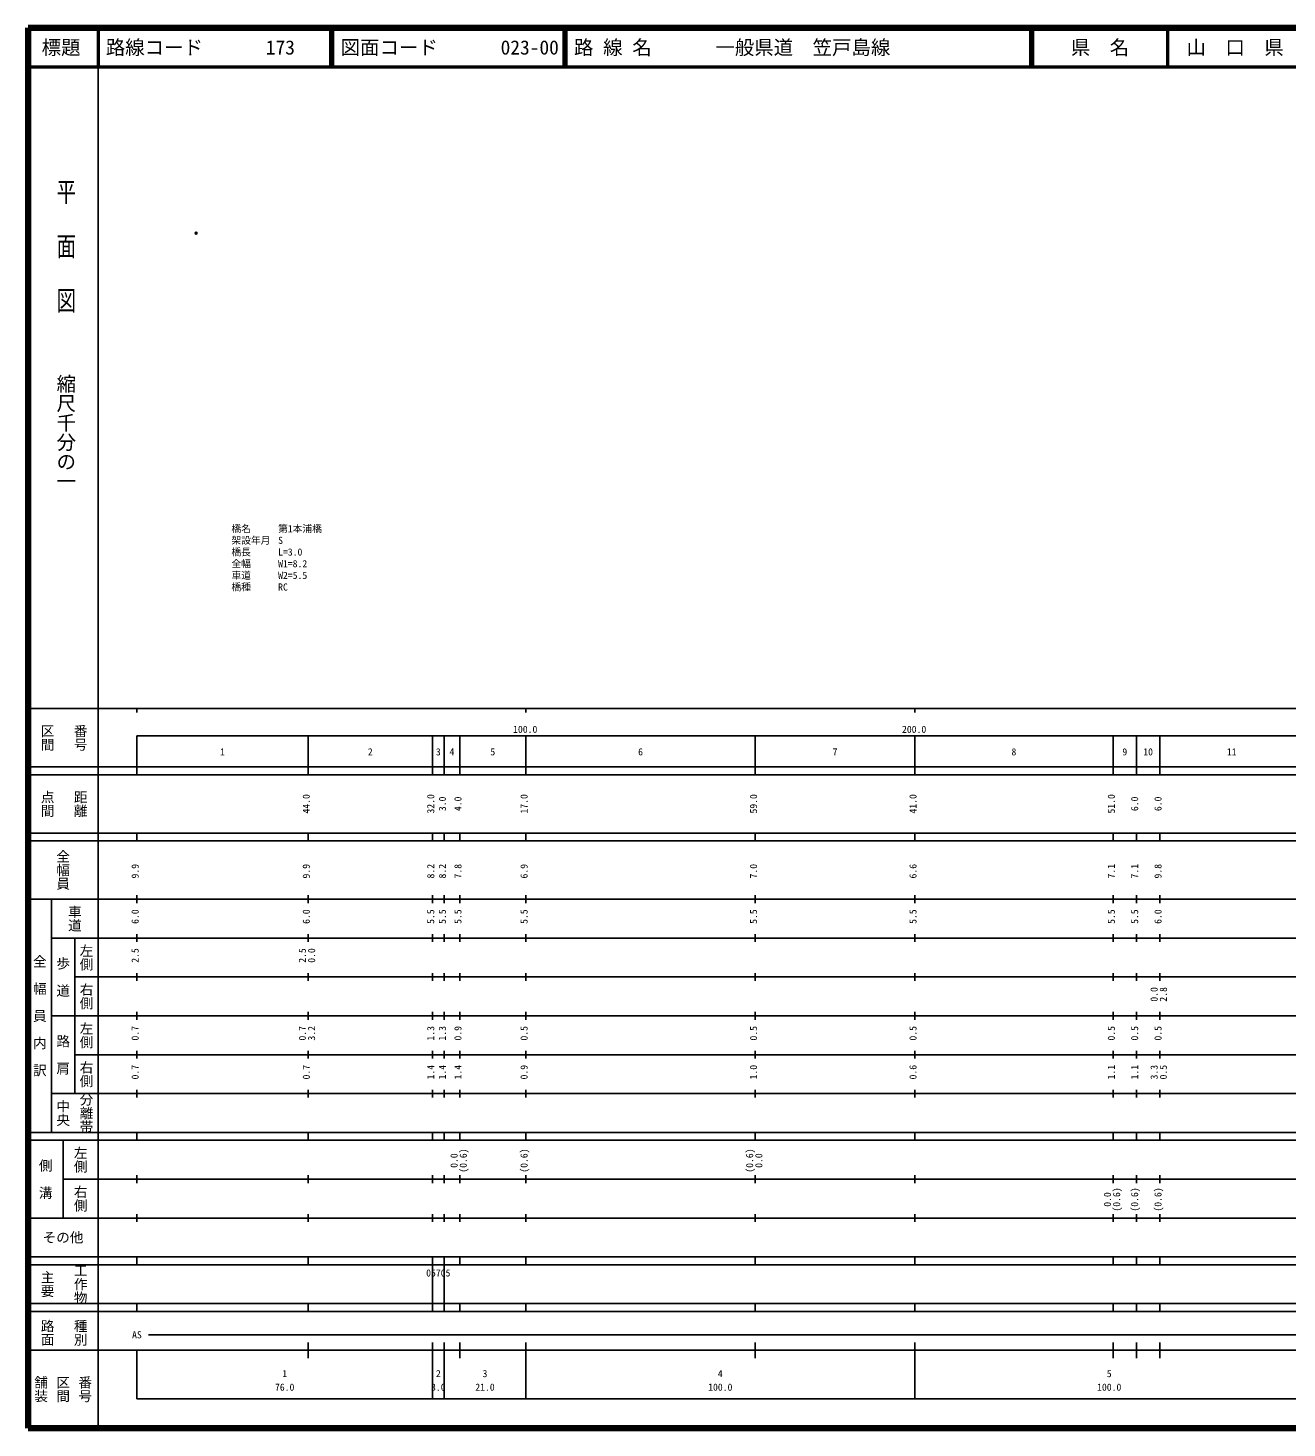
# Model space of a CAD drawing. Units: millimetres on the paper, with parts at other scales. Extents: x 40 to 680, y 20 to 380.
# Drawn here: x 40 to 363.7, y 20 to 380 of the extents above; entities that cross this region are included whole.
import ezdxf
from ezdxf.enums import TextEntityAlignment as Align

# ---------------------------------------------------------------- set-up
doc = ezdxf.new("R2010")
doc.units = ezdxf.units.MM
doc.header["$PDMODE"] = 32
doc.header["$PDSIZE"] = 0.5
for name, color, linetype in [('M-OTRS', 6, 'Continuous'), ('M-STR-HTXT', 7, 'Continuous'), ('M-TTL-TXT', 7, 'Continuous')]:
    doc.layers.add(name, color=color, linetype=linetype)
for name, color, linetype, lineweight in [('M-TTL', 2, 'Continuous', 140), ('M-TTL-BAND', 7, 'Continuous', 25), ('M-TTL-LINE', 7, 'Continuous', 50)]:
    doc.layers.add(name, color=color, linetype=linetype, lineweight=lineweight)
doc.styles.add('@ＭＳ ゴシック', font='')
doc.styles.add('ＭＳ ゴシック', font='')
doc.styles.get('@ＭＳ ゴシック').set_extended_font_data('@MS Gothic')
doc.styles.get('ＭＳ ゴシック').set_extended_font_data('MS Gothic')

msp = doc.modelspace()

# ---------------------------------------------------------------- linework, layer by layer
at = {"layer": 'M-OTRS'}
msp.add_point((83.211, 327.246), dxfattribs=at)
at = {"layer": 'M-TTL'}
for p, q in [((40, 380), (40, 20)), ((680, 380), (40, 380)), ((40, 20), (680, 20))]:
    msp.add_line(p, q, dxfattribs=at)
at = {"layer": 'M-TTL-BAND'}
for p, q in [((58, 370), (58, 20)), ((40, 205), (579, 205)), ((68, 205), (68, 204)), ((168, 205), (168, 204)), ((268, 205), (268, 204)), ((68, 198), (579, 198)), ((68, 198), (68, 188)), ((112, 188), (112, 198)), ((144, 188), (144, 198)), ((147, 188), (147, 198)), ((151, 188), (151, 198)), ((168, 188), (168, 198)), ((227, 188), (227, 198)), ((268, 188), (268, 198)), ((319, 188), (319, 198)), ((325, 188), (325, 198)), ((331, 188), (331, 198)), ((40, 190), (579, 190)), ((40, 188), (579, 188)), ((40, 173), (579, 173)), ((68, 171), (68, 173)), ((112, 171), (112, 173)), ((144, 171), (144, 173)), ((147, 171), (147, 173)), ((151, 171), (151, 173)), ((168, 171), (168, 173)), ((227, 171), (227, 173)), ((268, 171), (268, 173)), ((319, 171), (319, 173)), ((325, 171), (325, 173)), ((331, 171), (331, 173)), ((40, 171), (579, 171)), ((40, 156), (579, 156)), ((46, 96), (46, 156)), ((68, 155), (68, 157)), ((112, 155), (112, 157)), ((144, 155), (144, 157)), ((147, 155), (147, 157)), ((151, 155), (151, 157)), ((168, 155), (168, 157)), ((227, 155), (227, 157)), ((268, 155), (268, 157)), ((319, 155), (319, 157)), ((325, 155), (325, 157)), ((331, 155), (331, 157)), ((46, 146), (579, 146)), ((52, 146), (52, 106)), ((68, 145), (68, 147)), ((112, 145), (112, 147)), ((144, 145), (144, 147)), ((147, 145), (147, 147)), ((151, 145), (151, 147)), ((168, 145), (168, 147)), ((227, 145), (227, 147)), ((268, 145), (268, 147)), ((319, 145), (319, 147)), ((325, 145), (325, 147)), ((331, 145), (331, 147)), ((68, 135), (68, 137)), ((112, 135), (112, 137)), ((144, 135), (144, 137)), ((147, 135), (147, 137)), ((151, 135), (151, 137)), ((168, 135), (168, 137)), ((227, 135), (227, 137)), ((268, 135), (268, 137)), ((319, 135), (319, 137)), ((325, 135), (325, 137)), ((331, 135), (331, 137)), ((52, 136), (579, 136)), ((46, 126), (579, 126)), ((68, 125), (68, 127)), ((112, 125), (112, 127)), ((144, 125), (144, 127)), ((147, 125), (147, 127)), ((151, 125), (151, 127)), ((168, 125), (168, 127)), ((227, 125), (227, 127)), ((268, 125), (268, 127)), ((319, 125), (319, 127)), ((325, 125), (325, 127)), ((331, 125), (331, 127)), ((52, 116), (579, 116)), ((68, 115), (68, 117)), ((112, 115), (112, 117)), ((144, 115), (144, 117)), ((147, 115), (147, 117)), ((151, 115), (151, 117)), ((168, 115), (168, 117)), ((227, 115), (227, 117)), ((268, 115), (268, 117)), ((319, 115), (319, 117)), ((325, 115), (325, 117)), ((331, 115), (331, 117)), ((46, 106), (579, 106)), ((68, 105), (68, 107)), ((112, 105), (112, 107)), ((144, 105), (144, 107)), ((147, 105), (147, 107)), ((151, 105), (151, 107)), ((168, 105), (168, 107)), ((227, 105), (227, 107)), ((268, 105), (268, 107)), ((319, 105), (319, 107)), ((325, 105), (325, 107)), ((331, 105), (331, 107)), ((40, 96), (579, 96)), ((40, 94), (579, 94)), ((49, 94), (49, 74)), ((68, 94), (68, 96)), ((112, 94), (112, 96)), ((144, 94), (144, 96)), ((147, 94), (147, 96)), ((151, 94), (151, 96)), ((168, 94), (168, 96)), ((227, 94), (227, 96)), ((268, 94), (268, 96)), ((319, 94), (319, 96)), ((325, 94), (325, 96)), ((331, 94), (331, 96)), ((49, 84), (579, 84)), ((68, 83), (68, 85)), ((112, 83), (112, 85)), ((144, 83), (144, 85)), ((147, 83), (147, 85)), ((151, 83), (151, 85)), ((168, 83), (168, 85)), ((227, 83), (227, 85)), ((268, 83), (268, 85)), ((319, 83), (319, 85)), ((325, 83), (325, 85)), ((331, 83), (331, 85)), ((40, 74), (579, 74)), ((68, 73), (68, 75)), ((112, 73), (112, 75)), ((144, 73), (144, 75)), ((147, 73), (147, 75)), ((151, 73), (151, 75)), ((168, 73), (168, 75)), ((227, 73), (227, 75)), ((268, 73), (268, 75)), ((319, 73), (319, 75)), ((325, 73), (325, 75)), ((331, 73), (331, 75)), ((40, 64), (579, 64)), ((40, 62), (579, 62)), ((68, 62), (68, 64)), ((112, 62), (112, 64)), ((144, 62), (144, 64)), ((144, 52), (144, 62)), ((147, 62), (147, 64)), ((147, 52), (147, 62)), ((151, 62), (151, 64)), ((168, 62), (168, 64)), ((227, 62), (227, 64)), ((268, 62), (268, 64)), ((319, 62), (319, 64)), ((325, 62), (325, 64)), ((331, 62), (331, 64)), ((40, 52), (579, 52)), ((68, 50), (68, 52)), ((112, 50), (112, 52)), ((144, 50), (144, 52)), ((147, 50), (147, 52)), ((151, 50), (151, 52)), ((168, 50), (168, 52)), ((227, 50), (227, 52)), ((268, 50), (268, 52)), ((319, 50), (319, 52)), ((325, 50), (325, 52)), ((331, 50), (331, 52)), ((40, 50), (579, 50)), ((71, 44), (565, 44)), ((40, 40), (579, 40)), ((68, 40), (68, 27.5)), ((112, 38), (112, 42)), ((144, 27.5), (144, 42)), ((147, 27.5), (147, 42)), ((151, 38), (151, 42)), ((168, 27.5), (168, 42)), ((227, 38), (227, 42)), ((268, 27.5), (268, 42)), ((319, 38), (319, 42)), ((325, 38), (325, 42)), ((331, 38), (331, 42)), ((68, 27.5), (579, 27.5))]:
    msp.add_line(p, q, dxfattribs=at)
at = {"layer": 'M-TTL-LINE'}
for p, q in [((58, 380), (58, 370)), ((117.75, 380), (117.75, 370)), ((118.25, 380), (118.25, 370)), ((177.75, 380), (177.75, 370)), ((178.25, 380), (178.25, 370)), ((297.75, 380), (297.75, 370)), ((298.25, 380), (298.25, 370)), ((333, 380), (333, 370)), ((40, 370), (680, 370))]:
    msp.add_line(p, q, dxfattribs=at)

# ---------------------------------------------------------------- texts
at = {"layer": 'M-STR-HTXT', "style": 'ＭＳ ゴシック'}
for s, p in [('橋名', (92.314, 249.789)), ('第1本浦橋', (104.314, 249.789)), ('架設年月', (92.314, 246.789)), ('S', (104.314, 246.789)), ('橋長', (92.314, 243.789)), ('L=3.0', (104.314, 243.789)), ('全幅', (92.314, 240.789)), ('W1=8.2', (104.314, 240.789)), ('車道', (92.314, 237.789)), ('W2=5.5', (104.314, 237.789)), ('橋種', (92.314, 234.789)), ('RC', (104.314, 234.789))]:
    msp.add_text(s, height=1.833, dxfattribs=at).set_placement(p, align=Align.BOTTOM_LEFT)
at = {"layer": 'M-TTL-BAND', "style": '@ＭＳ ゴシック', "width": 1.4}
msp.add_text('平  面  図', height=3.666, rotation=270, dxfattribs=at).set_placement((49.777, 306.475), align=Align.MIDDLE_RIGHT)
at = {"layer": 'M-TTL-BAND', "style": '@ＭＳ ゴシック'}
msp.add_text('縮尺千分の一', height=3.666, rotation=270, dxfattribs=at).set_placement((49.777, 261.03), align=Align.MIDDLE_RIGHT)
for s, p in [('区間', (45, 197.5)), ('番号', (53.5, 197.5)), ('点間', (45, 180.5)), ('距離', (53.5, 180.5)), ('全幅員', (49, 163.5)), ('車道', (52, 151)), ('左側', (55, 141)), ('全\u3000幅\u3000員\u3000内\u3000訳', (43, 126)), ('歩\u3000道', (49, 136)), ('右側', (55, 131)), ('左側', (55, 121)), ('路\u3000肩', (49, 116)), ('右側', (55, 111)), ('分離帯', (55, 101)), ('中央', (49, 101)), ('左側', (53.5, 89)), ('側\u3000溝', (44.5, 84)), ('右側', (53.5, 79)), ('工作物', (53.5, 57)), ('主要', (45, 57)), ('路面', (45, 44.5)), ('種別', (53.5, 44.5)), ('舗装', (43.333, 30)), ('区間', (49, 30)), ('番号', (54.667, 30))]:
    msp.add_text(s, height=2.566, rotation=270, dxfattribs=at).set_placement(p, align=Align.MIDDLE_CENTER)
at = {"layer": 'M-TTL-BAND', "style": 'ＭＳ ゴシック'}
for s, p in [('100.0', (167.844, 198.195)), ('200.0', (267.844, 198.195)), ('1', (90, 192.405)), ('2', (128, 192.405)), ('3', (145.5, 192.405)), ('4', (149, 192.405)), ('5', (159.5, 192.405)), ('6', (197.5, 192.405)), ('7', (247.5, 192.405)), ('8', (293.5, 192.405)), ('9', (322, 192.405)), ('10', (328, 192.405)), ('11', (349.5, 192.405)), ('AS', (68, 42.5)), ('1', (106, 32.523)), ('2', (145.5, 32.523)), ('3', (157.5, 32.523)), ('4', (218, 32.523)), ('5', (318, 32.523)), ('76.0', (106, 29.033)), ('3.0', (145.5, 29.033)), ('21.0', (157.5, 29.033)), ('100.0', (218, 29.033)), ('100.0', (318, 29.033))]:
    msp.add_text(s, height=1.833, dxfattribs=at).set_placement(p, align=Align.BOTTOM_CENTER)
for s, p in [('44.0', (113, 180.5)), ('32.0', (145, 180.5)), ('3.0', (148, 180.5)), ('4.0', (152, 180.5)), ('17.0', (169, 180.5)), ('59.0', (228, 180.5)), ('41.0', (269, 180.5)), ('51.0', (320, 180.5)), ('6.0', (326, 180.5)), ('6.0', (332, 180.5)), ('9.9', (69, 163.174)), ('9.9', (113, 163.174)), ('8.2', (145, 163.174)), ('8.2', (148, 163.174)), ('7.8', (152, 163.174)), ('6.9', (169, 163.174)), ('7.0', (228, 163.174)), ('6.6', (269, 163.174)), ('7.1', (320, 163.174)), ('7.1', (326, 163.174)), ('9.8', (332, 163.174)), ('6.0', (69, 151.5)), ('6.0', (113, 151.5)), ('5.5', (145, 151.5)), ('5.5', (148, 151.5)), ('5.5', (152, 151.5)), ('5.5', (169, 151.5)), ('5.5', (228, 151.5)), ('5.5', (269, 151.5)), ('5.5', (320, 151.5)), ('5.5', (326, 151.5)), ('6.0', (332, 151.5)), ('2.5', (69, 141.5)), ('2.5', (112, 141.5)), ('0.0', (114.37, 141.5)), ('0.0', (331, 131.5)), ('2.8', (333.37, 131.5)), ('0.7', (69, 121.5)), ('0.7', (112, 121.5)), ('3.2', (114.37, 121.5)), ('1.3', (145, 121.5)), ('1.3', (148, 121.5)), ('0.9', (152, 121.5)), ('0.5', (169, 121.5)), ('0.5', (228, 121.5)), ('0.5', (269, 121.5)), ('0.5', (320, 121.5)), ('0.5', (326, 121.5)), ('0.5', (332, 121.5)), ('0.7', (69, 111.5)), ('0.7', (113, 111.5)), ('1.4', (145, 111.5)), ('1.4', (148, 111.5)), ('1.4', (152, 111.5)), ('0.9', (169, 111.5)), ('1.0', (228, 111.5)), ('0.6', (269, 111.5)), ('1.1', (320, 111.5)), ('1.1', (326, 111.5)), ('3.3', (331, 111.5)), ('0.5', (333.37, 111.5)), ('0.0', (151, 88.764)), ('(0.6)', (153.37, 88.764)), ('(0.6)', (169, 88.764)), ('(0.6)', (227, 88.764)), ('0.0', (229.37, 88.764)), ('0.0', (319, 78.764)), ('(0.6)', (321.37, 78.764)), ('(0.6)', (326, 78.764)), ('(0.6)', (332, 78.764))]:
    msp.add_text(s, height=1.833, rotation=90, dxfattribs=at).set_placement(p, align=Align.BOTTOM_CENTER)
msp.add_text('その他', height=2.566, dxfattribs=at).set_placement((49, 69), align=Align.MIDDLE_CENTER)
msp.add_text('05705', height=1.833, dxfattribs=at).set_placement((142.375, 58.405), align=Align.BOTTOM_LEFT)
at = {"layer": 'M-TTL-TXT', "style": 'ＭＳ ゴシック'}
for s, p in [('標題', (48.5, 375)), ('県\u3000名', (315.625, 375)), ('山\u3000口\u3000県', (350.375, 375))]:
    msp.add_text(s, height=3.666, dxfattribs=at).set_placement(p, align=Align.MIDDLE_CENTER)
for s, p in [('路線コード', (60, 375)), ('173', (101.142, 375)), ('図面コード', (120.38, 375)), ('023-00', (161.521, 375)), ('路 線 名', (180.38, 375)), ('一般県道\u3000笠戸島線', (216.734, 375))]:
    msp.add_text(s, height=3.666, dxfattribs=at).set_placement(p, align=Align.MIDDLE_LEFT)

doc.saveas('drawing.dxf')
